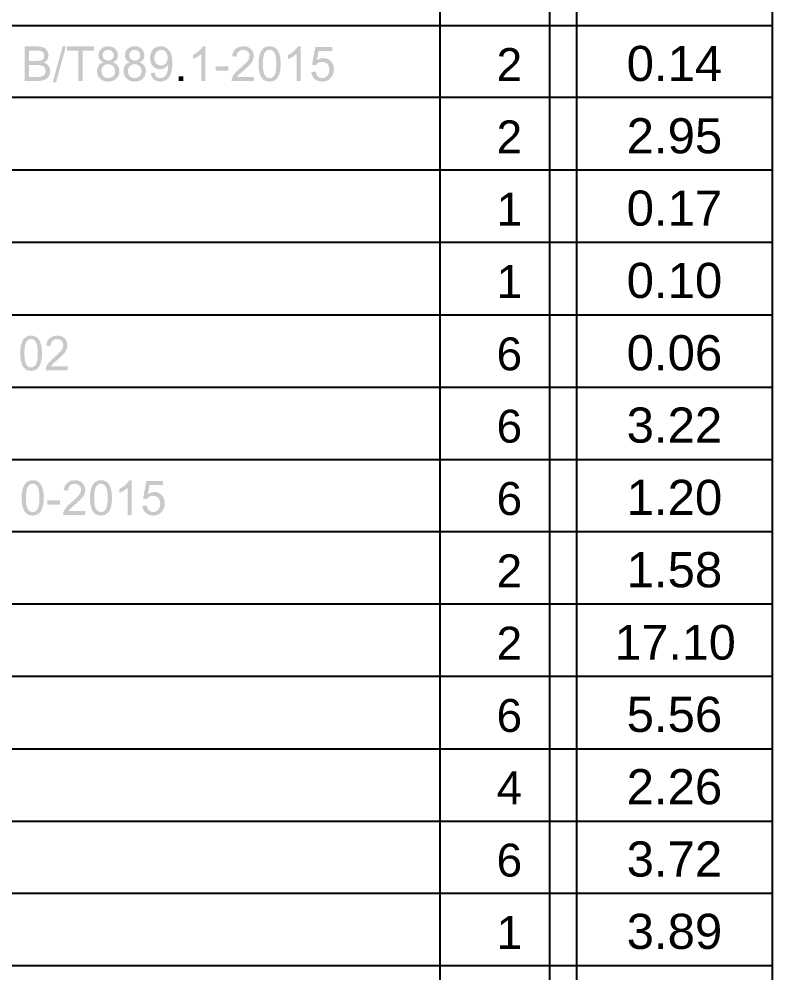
# Model space of a CAD drawing. Extents: x 3 to 592, y 5 to 207.
# Drawn here: x 435.48 to 474.67, y 56.63 to 105.38 of the extents above; entities that cross this region are included whole.
import ezdxf

# ---------------------------------------------------------------- set-up
doc = ezdxf.new("R2010")
doc.units = 0
doc.layers.get('0').update_dxf_attribs({"linetype": 'CONTINUOUS'})
picture_1 = doc.add_image_def('image5.jpg', size_in_pixel=(760, 1236))

msp = doc.modelspace()

# ---------------------------------------------------------------- hatches: boundary and pattern name
h = msp.add_hatch(color=7)
h.paths.add_polyline_path([(436.747428, 103.158757), (436.890744, 103.09206), (436.992719, 102.993944), (437.053491, 102.871505), (437.073748, 102.732117), (437.055213, 102.58949), (436.999885, 102.459265), (436.910932, 102.351503), (436.790974, 102.276813), (436.631673, 102.232922), (436.424416, 102.218384), (435.758548, 102.218384), (435.758548, 103.986132), (436.411738, 103.986132), (436.558404, 103.977355), (436.681765, 103.95106), (436.781871, 103.907299), (436.858774, 103.846123), (436.95627, 103.698122), (436.988861, 103.535237), (436.973702, 103.423685), (436.928778, 103.320815), (436.853193, 103.231104)])
h.paths.add_polyline_path([(435.988956, 103.245849), (436.366539, 103.245849), (436.561669, 103.259079), (436.635738, 103.283125), (436.701126, 103.329083), (436.746533, 103.401292), (436.76176, 103.504921), (436.746464, 103.614061), (436.700575, 103.690129), (436.633327, 103.738085), (436.554503, 103.762889), (436.45742, 103.772811), (436.336773, 103.776119), (435.988956, 103.776119)])
h.paths.add_polyline_path([(435.988956, 102.428397), (436.42166, 102.428397), (436.529268, 102.433375), (436.618995, 102.448379), (436.690946, 102.473511), (436.745223, 102.508875), (436.812954, 102.605199), (436.835623, 102.732117), (436.811369, 102.859448), (436.73916, 102.955359), (436.681188, 102.99049), (436.604043, 103.015648), (436.507779, 103.030781), (436.392446, 103.035836), (435.988956, 103.035836)])
h = msp.add_hatch(color=7)
h.dxf.hatch_style = 2
h.paths.add_polyline_path([(437.875664, 103.986132), (437.371853, 102.159404), (437.199874, 102.159404), (437.703685, 103.986132)])
h = msp.add_hatch(color=7)
h.dxf.hatch_style = 2
h.paths.add_polyline_path([(439.308019, 103.776119), (438.731999, 103.776119), (438.731999, 102.218384), (438.50104, 102.218384), (438.50104, 103.776119), (437.92943, 103.776119), (437.92943, 103.986132), (439.308019, 103.986132)])
h = msp.add_hatch(color=7)
h.paths.add_polyline_path([(440.283528, 103.174743), (440.426137, 103.106435), (440.528129, 103.008207), (440.5894, 102.880109), (440.609847, 102.722195), (440.599822, 102.612839), (440.569746, 102.51294), (440.51962, 102.422446), (440.449443, 102.341305), (440.363557, 102.274109), (440.266302, 102.226239), (440.157678, 102.197593), (440.037686, 102.188067), (439.916341, 102.197688), (439.806933, 102.226583), (439.709411, 102.274806), (439.623723, 102.342408), (439.553633, 102.424349), (439.503696, 102.516316), (439.47381, 102.618205), (439.463871, 102.729912), (439.486195, 102.886595), (439.553167, 103.022607), (439.65845, 103.12348), (439.795151, 103.174743), (439.680843, 103.232267), (439.599194, 103.309722), (439.550205, 103.411464), (439.533875, 103.537442), (439.568257, 103.716725), (439.671679, 103.863762), (439.830704, 103.96174), (440.032725, 103.9944), (440.140617, 103.985933), (440.237708, 103.960569), (440.323947, 103.918358), (440.399283, 103.859352), (440.503738, 103.709973), (440.53874, 103.532481), (440.522738, 103.412704), (440.474799, 103.313856), (440.395028, 103.235988)])
h.paths.add_polyline_path([(440.037686, 103.260181), (440.147998, 103.279611), (440.238879, 103.337902), (440.299651, 103.42527), (440.319908, 103.532481), (440.299237, 103.64238), (440.237226, 103.733675), (440.145379, 103.795204), (440.03493, 103.815806), (439.923308, 103.795549), (439.833185, 103.734777), (439.773654, 103.646721), (439.75381, 103.544608), (439.774136, 103.426855), (439.83539, 103.3368), (439.926822, 103.279267)])
h.paths.add_polyline_path([(440.037686, 102.366661), (440.175765, 102.39119), (440.28904, 102.465329), (440.364694, 102.579086), (440.389912, 102.722195), (440.363936, 102.865993), (440.286284, 102.981266), (440.170873, 103.057196), (440.032725, 103.08269), (439.891751, 103.056645), (439.779717, 102.97851), (439.706819, 102.863582), (439.682703, 102.727156), (439.707577, 102.586114), (439.782473, 102.47029), (439.89623, 102.39243)])
h = msp.add_hatch(color=7)
h.paths.add_polyline_path([(441.635703, 103.174743), (441.778313, 103.106435), (441.880305, 103.008207), (441.941576, 102.880109), (441.962023, 102.722195), (441.951998, 102.612839), (441.921922, 102.51294), (441.871796, 102.422446), (441.801619, 102.341305), (441.715733, 102.274109), (441.618478, 102.226239), (441.509854, 102.197593), (441.389861, 102.188067), (441.268516, 102.197688), (441.159109, 102.226583), (441.061587, 102.274806), (440.975899, 102.342408), (440.905808, 102.424349), (440.855872, 102.516316), (440.825985, 102.618205), (440.816046, 102.729912), (440.83837, 102.886595), (440.905343, 103.022607), (441.010625, 103.12348), (441.147327, 103.174743), (441.033018, 103.232267), (440.95137, 103.309722), (440.90238, 103.411464), (440.886051, 103.537442), (440.920433, 103.716725), (441.023854, 103.863762), (441.18288, 103.96174), (441.3849, 103.9944), (441.492792, 103.985933), (441.589884, 103.960569), (441.676123, 103.918358), (441.751459, 103.859352), (441.855914, 103.709973), (441.890916, 103.532481), (441.874914, 103.412704), (441.826975, 103.313856), (441.747204, 103.235988)])
h.paths.add_polyline_path([(441.389861, 103.260181), (441.500173, 103.279611), (441.591055, 103.337902), (441.651826, 103.42527), (441.672084, 103.532481), (441.651413, 103.64238), (441.589401, 103.733675), (441.497555, 103.795204), (441.387105, 103.815806), (441.275484, 103.795549), (441.18536, 103.734777), (441.125829, 103.646721), (441.105985, 103.544608), (441.126312, 103.426855), (441.187565, 103.3368), (441.278998, 103.279267)])
h.paths.add_polyline_path([(441.389861, 102.366661), (441.527941, 102.39119), (441.641216, 102.465329), (441.71687, 102.579086), (441.742088, 102.722195), (441.716112, 102.865993), (441.638459, 102.981266), (441.523049, 103.057196), (441.3849, 103.08269), (441.243927, 103.056645), (441.131893, 102.97851), (441.058994, 102.863582), (441.034879, 102.727156), (441.059752, 102.586114), (441.134649, 102.47029), (441.248406, 102.39243)])
h = msp.add_hatch(color=7)
h.paths.add_polyline_path([(443.09702, 103.050168), (443.022261, 102.956255), (442.923938, 102.882599), (442.809492, 102.834505), (442.686364, 102.818658), (442.582908, 102.828597), (442.487513, 102.858483), (442.40018, 102.90842), (442.320909, 102.97851), (442.255159, 103.064491), (442.208323, 103.162823), (442.180297, 103.273453), (442.170978, 103.396331), (442.180504, 103.52181), (442.20915, 103.635352), (442.257019, 103.737008), (442.324216, 103.82683), (442.406183, 103.899987), (442.499158, 103.95237), (442.603191, 103.983875), (442.718335, 103.9944), (442.835106, 103.982411), (442.94392, 103.946444), (443.044671, 103.886499), (443.137258, 103.802577), (443.21467, 103.689199), (443.269963, 103.540887), (443.30314, 103.357643), (443.314198, 103.139465), (443.304078, 102.915284), (443.273753, 102.721437), (443.223274, 102.557872), (443.152692, 102.424539), (443.063085, 102.321082), (442.956322, 102.247185), (442.832402, 102.202847), (442.691325, 102.188067), (442.51094, 102.215352), (442.362801, 102.297208), (442.25683, 102.434529), (442.202948, 102.628488), (442.406898, 102.645025), (442.443184, 102.523163), (442.503292, 102.436183), (442.587275, 102.384033), (442.695184, 102.366661), (442.788193, 102.378039), (442.869574, 102.412205), (442.939277, 102.469213), (442.99725, 102.549113), (443.042914, 102.648952), (443.07566, 102.765741), (443.095383, 102.89948)])
h.paths.add_polyline_path([(442.737076, 103.008276), (442.877774, 103.036388), (442.986225, 103.120724), (443.055196, 103.248399), (443.078278, 103.406253), (443.054438, 103.566588), (442.983469, 103.698397), (442.875982, 103.786454), (442.742037, 103.815806), (442.604853, 103.784525), (442.491234, 103.691231), (442.414615, 103.553221), (442.389259, 103.389165), (442.414202, 103.236617), (442.48958, 103.11466), (442.601546, 103.034803)])
h = msp.add_hatch(color=7)
h.dxf.hatch_style = 2
h.paths.add_polyline_path([(445.006221, 102.218384), (444.792349, 102.218384), (444.792349, 103.601383), (444.605074, 103.458687), (444.364055, 103.339556), (444.364055, 103.549569), (444.533846, 103.644654), (444.674389, 103.750487), (444.78558, 103.867069), (444.867314, 103.9944), (445.006221, 103.9944)])
h = msp.add_hatch(color=7)
h.dxf.hatch_style = 2
h.paths.add_polyline_path([(447.48464, 102.218384), (446.331498, 102.218384), (446.357129, 102.368453), (446.434024, 102.521001), (446.496458, 102.60234), (446.581267, 102.693394), (446.688504, 102.794163), (446.818221, 102.904647), (447.125799, 103.197894), (447.227498, 103.352096), (447.261398, 103.507125), (447.237902, 103.62922), (447.167691, 103.728163), (447.062202, 103.793895), (446.932322, 103.815806), (446.800031, 103.793206), (446.69089, 103.725958), (446.617647, 103.614337), (446.592774, 103.458067), (446.372839, 103.483423), (446.391218, 103.600117), (446.426445, 103.702187), (446.478414, 103.789684), (446.547023, 103.862659), (446.721207, 103.961396), (446.936732, 103.9944), (447.057853, 103.985322), (447.164866, 103.958157), (447.25772, 103.913009), (447.336363, 103.849981), (447.443781, 103.691231), (447.479679, 103.502716), (447.4495, 103.331288), (447.358963, 103.158206), (447.283714, 103.063647), (447.178647, 102.954463), (447.043711, 102.830707), (446.878855, 102.692429), (446.721689, 102.549665), (446.628603, 102.428397), (447.48464, 102.428397)])
h = msp.add_hatch(color=7)
h.paths.add_polyline_path([(448.284498, 103.9944), (448.417436, 103.980267), (448.532648, 103.937874), (448.630136, 103.867227), (448.709898, 103.768333), (448.771936, 103.641197), (448.816249, 103.485826), (448.842836, 103.302227), (448.851699, 103.090407), (448.842509, 102.876466), (448.814974, 102.691878), (448.769145, 102.536642), (448.705075, 102.410758), (448.623625, 102.313176), (448.526413, 102.243602), (448.413388, 102.201934), (448.284498, 102.188067), (448.151584, 102.202151), (448.036434, 102.244412), (447.939035, 102.314862), (447.859373, 102.413514), (447.797437, 102.540382), (447.753213, 102.695478), (447.726688, 102.878815), (447.717849, 103.090407), (447.726961, 103.304123), (447.754367, 103.488798), (447.800169, 103.644326), (447.864472, 103.770606), (447.945914, 103.868361), (448.043066, 103.938314), (448.155927, 103.980361)])
h.paths.add_polyline_path([(448.284498, 102.366661), (448.365217, 102.377212), (448.435393, 102.408898), (448.495028, 102.461772), (448.54412, 102.535884), (448.58255, 102.634078), (448.610128, 102.759195), (448.626751, 102.911288), (448.632315, 103.090407), (448.622531, 103.32929), (448.59373, 103.511535), (448.545292, 103.645549), (448.477423, 103.74029), (448.389505, 103.796858), (448.281742, 103.815806), (448.201041, 103.804971), (448.130985, 103.772536), (448.071677, 103.718603), (448.023222, 103.643276), (447.985283, 103.544177), (447.958248, 103.418931), (447.942064, 103.26764), (447.936681, 103.090407), (447.946327, 102.853522), (447.975818, 102.672034), (448.024256, 102.537262), (448.092124, 102.442178), (448.178596, 102.385402)])
h = msp.add_hatch(color=7)
h.dxf.hatch_style = 2
h.paths.add_polyline_path([(449.872594, 102.218384), (449.658722, 102.218384), (449.658722, 103.601383), (449.471447, 103.458687), (449.230428, 103.339556), (449.230428, 103.549569), (449.40022, 103.644654), (449.540762, 103.750487), (449.651953, 103.867069), (449.733688, 103.9944), (449.872594, 103.9944)])
h = msp.add_hatch(color=7)
h.dxf.hatch_style = 2
h.paths.add_polyline_path([(450.697808, 103.280576), (450.859796, 103.363672), (451.027986, 103.39137), (451.132889, 103.381569), (451.230971, 103.352234), (451.322231, 103.303469), (451.406671, 103.235376), (451.477252, 103.15073), (451.527731, 103.053062), (451.558057, 102.942371), (451.568177, 102.818658), (451.557859, 102.692154), (451.526973, 102.575572), (451.475624, 102.468912), (451.403914, 102.372173), (451.31566, 102.291549), (451.214641, 102.234025), (451.10091, 102.199548), (450.974518, 102.188067), (450.771602, 102.219142), (450.598038, 102.312642), (450.526733, 102.382603), (450.47243, 102.467602), (450.435179, 102.567588), (450.415034, 102.682507), (450.638276, 102.699595), (450.680927, 102.553179), (450.754583, 102.449343), (450.854215, 102.387332), (450.974518, 102.366661), (451.121554, 102.397736), (451.237999, 102.491236), (451.313653, 102.630486), (451.338871, 102.798263), (451.312895, 102.964041), (451.235243, 103.090958), (451.117351, 103.171573), (450.970108, 103.198445), (450.872844, 103.187808), (450.787725, 103.155932), (450.714697, 103.102869), (450.653711, 103.028671), (450.451966, 103.052924), (450.62174, 103.961878), (451.484943, 103.961878), (451.484943, 103.752416), (450.792066, 103.752416)])
h = msp.add_hatch(color=7)
h.dxf.hatch_style = 2
h.paths.add_polyline_path([(446.1787, 102.749204), (445.524959, 102.749204), (445.524959, 102.966935), (446.1787, 102.966935)])
h = msp.add_hatch(color=7)
h.dxf.hatch_style = 2
h.paths.add_polyline_path([(443.878136, 102.218384), (443.634499, 102.218384), (443.634499, 102.465329), (443.878136, 102.465329)])
h = msp.add_hatch(color=7)
h.paths.add_polyline_path([(436.094535, 89.207366), (436.224784, 89.193234), (436.337708, 89.150841), (436.433294, 89.080194), (436.51153, 88.981299), (436.572402, 88.854163), (436.615899, 88.698793), (436.642006, 88.515194), (436.650712, 88.303373), (436.64172, 88.089433), (436.614745, 87.904845), (436.569786, 87.749609), (436.506844, 87.623725), (436.427151, 87.526143), (436.331903, 87.456569), (436.221048, 87.414901), (436.094535, 87.401034), (435.964311, 87.415118), (435.85145, 87.457379), (435.755951, 87.527829), (435.677817, 87.626481), (435.617045, 87.753349), (435.573637, 87.908445), (435.547592, 88.091782), (435.53891, 88.303373), (435.547902, 88.51709), (435.574877, 88.701764), (435.619836, 88.857293), (435.682778, 88.983573), (435.762463, 89.081328), (435.857651, 89.15128), (435.968342, 89.193328)])
h.paths.add_polyline_path([(436.094535, 87.579628), (436.173704, 87.590178), (436.242537, 87.621865), (436.301034, 87.674738), (436.349197, 87.748851), (436.386903, 87.847045), (436.413965, 87.972162), (436.430277, 88.124254), (436.435738, 88.303373), (436.426229, 88.542256), (436.397704, 88.724502), (436.350162, 88.858516), (436.283602, 88.953256), (436.197613, 89.009825), (436.091779, 89.028773), (436.012628, 89.017938), (435.943916, 88.985502), (435.885745, 88.931569), (435.83822, 88.856242), (435.801005, 88.757144), (435.774486, 88.631898), (435.758613, 88.480606), (435.753333, 88.303373), (435.762842, 88.066489), (435.791367, 87.885001), (435.838909, 87.750229), (435.905469, 87.655144), (435.9907, 87.598369)])
h = msp.add_hatch(color=7)
h.dxf.hatch_style = 2
h.paths.add_polyline_path([(437.961478, 87.431351), (436.830935, 87.431351), (436.855878, 87.581419), (436.931257, 87.733968), (436.992648, 87.815307), (437.075951, 87.906361), (437.181164, 88.00713), (437.308288, 88.117614), (437.609803, 88.41086), (437.709297, 88.565063), (437.742645, 88.720092), (437.719632, 88.842186), (437.651144, 88.941129), (437.547446, 89.006862), (437.420185, 89.028773), (437.290373, 89.006173), (437.183713, 88.938925), (437.111711, 88.827304), (437.087251, 88.671034), (436.871725, 88.69639), (436.889812, 88.813084), (436.924229, 88.915153), (436.974975, 89.00265), (437.042051, 89.075626), (437.213065, 89.174362), (437.424594, 89.207366), (437.543261, 89.198289), (437.647974, 89.171124), (437.738839, 89.125976), (437.815957, 89.062948), (437.921377, 88.904198), (437.956517, 88.715682), (437.926889, 88.544254), (437.838557, 88.371173), (437.764763, 88.276614), (437.661617, 88.16743), (437.529118, 88.043673), (437.367268, 87.905396), (437.213203, 87.762631), (437.121977, 87.641364), (437.961478, 87.641364)])
h = msp.add_hatch(color=7)
h.paths.add_polyline_path([(436.175495, 81.81385), (436.307475, 81.799717), (436.42188, 81.757324), (436.518701, 81.686677), (436.597933, 81.587783), (436.659569, 81.460647), (436.703602, 81.305276), (436.730027, 81.121677), (436.738837, 80.909857), (436.729742, 80.695916), (436.702457, 80.511328), (436.656981, 80.356092), (436.593316, 80.230208), (436.512606, 80.132626), (436.416031, 80.063052), (436.303644, 80.021384), (436.175495, 80.007517), (436.04372, 80.021601), (435.929515, 80.063862), (435.83288, 80.134312), (435.753815, 80.232964), (435.69232, 80.359832), (435.648395, 80.514928), (435.62204, 80.698265), (435.613255, 80.909857), (435.62235, 81.123573), (435.649636, 81.308248), (435.695111, 81.463776), (435.758776, 81.590056), (435.839391, 81.687811), (435.935716, 81.757764), (436.047751, 81.799811)])
h.paths.add_polyline_path([(436.175495, 80.186111), (436.25549, 80.196662), (436.32515, 80.228348), (436.384474, 80.281222), (436.433464, 80.355334), (436.471808, 80.453528), (436.499196, 80.578645), (436.515629, 80.730738), (436.521107, 80.909857), (436.511323, 81.14874), (436.482522, 81.330985), (436.434153, 81.464999), (436.366767, 81.55974), (436.27995, 81.616308), (436.17329, 81.635256), (436.09308, 81.624421), (436.023566, 81.591986), (435.964698, 81.538053), (435.916424, 81.462726), (435.878803, 81.363627), (435.851932, 81.238381), (435.835809, 81.08709), (435.830434, 80.909857), (435.840012, 80.672972), (435.869019, 80.491484), (435.916906, 80.356712), (435.984223, 80.261628), (436.070557, 80.204852)])
h = msp.add_hatch(color=7)
h.dxf.hatch_style = 2
h.paths.add_polyline_path([(438.870771, 80.037834), (437.725897, 80.037834), (437.751253, 80.187903), (437.827872, 80.340451), (437.889875, 80.42179), (437.974151, 80.512844), (438.080647, 80.613613), (438.209313, 80.724097), (438.514686, 81.017344), (438.615421, 81.171546), (438.649183, 81.326575), (438.626032, 81.44867), (438.556578, 81.547613), (438.451641, 81.613345), (438.322312, 81.635256), (438.190847, 81.612656), (438.082533, 81.545408), (438.009773, 81.433787), (437.984968, 81.277517), (437.766687, 81.302873), (437.784972, 81.419567), (437.819948, 81.521637), (437.871564, 81.609134), (437.939769, 81.682109), (438.112574, 81.780846), (438.326722, 81.81385), (438.447024, 81.804772), (438.553271, 81.777607), (438.645462, 81.732459), (438.723597, 81.669431), (438.830257, 81.510681), (438.86581, 81.322166), (438.835769, 81.150738), (438.746196, 80.977656), (438.671464, 80.883097), (438.56712, 80.773913), (438.433115, 80.650157), (438.269395, 80.511879), (438.113057, 80.369115), (438.020797, 80.247847), (438.870771, 80.247847)])
h = msp.add_hatch(color=7)
h.paths.add_polyline_path([(439.664978, 81.81385), (439.796959, 81.799717), (439.911363, 81.757324), (440.008184, 81.686677), (440.087416, 81.587783), (440.149052, 81.460647), (440.193085, 81.305276), (440.21951, 81.121677), (440.22832, 80.909857), (440.219225, 80.695916), (440.19194, 80.511328), (440.146465, 80.356092), (440.082799, 80.230208), (440.002089, 80.132626), (439.905515, 80.063052), (439.793127, 80.021384), (439.664978, 80.007517), (439.533203, 80.021601), (439.418998, 80.063862), (439.322363, 80.134312), (439.243298, 80.232964), (439.181803, 80.359832), (439.137878, 80.514928), (439.111524, 80.698265), (439.102739, 80.909857), (439.111834, 81.123573), (439.139119, 81.308248), (439.184594, 81.463776), (439.248259, 81.590056), (439.328875, 81.687811), (439.425199, 81.757764), (439.537234, 81.799811)])
h.paths.add_polyline_path([(439.664978, 80.186111), (439.744973, 80.196662), (439.814633, 80.228348), (439.873958, 80.281222), (439.922947, 80.355334), (439.961291, 80.453528), (439.988679, 80.578645), (440.005112, 80.730738), (440.01059, 80.909857), (440.000806, 81.14874), (439.972005, 81.330985), (439.923636, 81.464999), (439.85625, 81.55974), (439.769433, 81.616308), (439.662773, 81.635256), (439.582563, 81.624421), (439.513049, 81.591986), (439.454181, 81.538053), (439.405907, 81.462726), (439.368286, 81.363627), (439.341415, 81.238381), (439.325292, 81.08709), (439.319917, 80.909857), (439.329495, 80.672972), (439.358502, 80.491484), (439.406389, 80.356712), (439.473706, 80.261628), (439.56004, 80.204852)])
h = msp.add_hatch(color=7)
h.dxf.hatch_style = 2
h.paths.add_polyline_path([(441.242462, 80.037834), (441.030244, 80.037834), (441.030244, 81.420833), (440.84414, 81.278137), (440.604706, 81.159006), (440.604706, 81.369019), (440.773283, 81.464104), (440.912766, 81.569937), (441.023208, 81.686519), (441.104658, 81.81385), (441.242462, 81.81385)])
h = msp.add_hatch(color=7)
h.dxf.hatch_style = 2
h.paths.add_polyline_path([(442.061474, 81.100026), (442.22236, 81.183122), (442.389447, 81.21082), (442.493609, 81.201019), (442.591054, 81.171684), (442.681677, 81.122919), (442.765376, 81.054826), (442.835552, 80.97018), (442.885678, 80.872512), (442.915754, 80.761821), (442.925779, 80.638108), (442.915556, 80.511604), (442.88492, 80.395022), (442.833924, 80.288362), (442.76262, 80.191623), (442.674873, 80.110999), (442.574517, 80.053475), (442.461553, 80.018998), (442.335979, 80.007517), (442.134648, 80.038592), (441.962255, 80.132092), (441.891674, 80.202053), (441.837887, 80.287052), (441.800947, 80.387038), (441.780905, 80.501957), (442.002494, 80.519045), (442.045075, 80.372629), (442.118249, 80.268793), (442.216572, 80.206782), (442.335979, 80.186111), (442.481982, 80.217186), (442.597806, 80.310686), (442.672978, 80.449936), (442.698127, 80.617713), (442.672496, 80.783491), (442.595601, 80.910408), (442.478261, 80.991023), (442.331569, 81.017895), (442.235356, 81.007258), (442.150977, 80.975382), (442.078484, 80.922319), (442.017928, 80.848121), (441.817285, 80.872374), (441.985957, 81.781328), (442.843097, 81.781328), (442.843097, 81.571866), (442.154629, 81.571866)])
h = msp.add_hatch(color=7)
h.dxf.hatch_style = 2
h.paths.add_polyline_path([(437.573834, 80.568654), (436.925053, 80.568654), (436.925053, 80.786385), (437.573834, 80.786385)])

# ---------------------------------------------------------------- linework, layer by layer
at = {"color": 7}
for points in [[(456.984793, 204.893333), (456.984793, 8.925278)], [(463.969793, 204.893333), (463.969793, 8.925278)], [(473.988681, 5.221111), (473.988681, 204.893333)], [(302.115348, 105.057222), (473.988681, 105.057222)], [(302.115348, 101.388333), (473.988681, 101.388333)], [(302.115348, 97.684167), (473.988681, 97.684167)], [(302.115348, 93.98), (473.988681, 93.98)], [(302.115348, 90.275833), (473.988681, 90.275833)], [(302.115348, 86.571667), (473.988681, 86.571667)], [(302.115348, 82.8675), (473.988681, 82.8675)], [(302.115348, 79.198611), (473.988681, 79.198611)], [(302.115348, 75.494444), (473.988681, 75.494444)], [(302.115348, 71.790278), (473.988681, 71.790278)], [(302.115348, 68.086111), (473.988681, 68.086111)], [(302.115348, 64.381944), (473.988681, 64.381944)], [(302.115348, 60.713056), (473.988681, 60.713056)], [(302.115348, 57.008889), (473.988681, 57.008889)]]:
    msp.add_lwpolyline(points, dxfattribs=at)

# ---------------------------------------------------------------- texts
at = {"color": 7, "attachment_point": 1}
for s, insert, char_height in [('{\\fArialUnicodeMS|b0|i0|c0;2}', (459.88353, 103.899408), 1.681031), ('{\\fArialUnicodeMS|b0|i0|c0;0.14}', (466.531273, 104.015475), 1.797098), ('{\\fArialUnicodeMS|b0|i0|c0;2}', (459.88353, 100.202648), 1.681031), ('{\\fArialUnicodeMS|b0|i0|c0;2.95}', (466.531273, 100.318715), 1.797098), ('{\\fArialUnicodeMS|b0|i0|c0;0.17}', (466.531273, 96.621973), 1.797098), ('{\\fArialUnicodeMS|b0|i0|c0;1}', (459.88353, 96.505906), 1.681031), ('{\\fArialUnicodeMS|b0|i0|c0;1}', (459.88353, 92.809146), 1.681031), ('{\\fArialUnicodeMS|b0|i0|c0;0.10}', (466.531273, 92.925213), 1.797098), ('{\\fArialUnicodeMS|b0|i0|c0;0.06}', (466.531273, 89.228453), 1.797098), ('{\\fArialUnicodeMS|b0|i0|c0;6}', (459.88353, 89.112387), 1.681031), ('{\\fArialUnicodeMS|b0|i0|c0;6}', (459.88353, 85.415627), 1.681031), ('{\\fArialUnicodeMS|b0|i0|c0;3.22}', (466.531273, 85.531694), 1.797098), ('{\\fArialUnicodeMS|b0|i0|c0;6}', (459.88353, 81.718867), 1.681031), ('{\\fArialUnicodeMS|b0|i0|c0;1.20}', (466.531273, 81.834934), 1.797098), ('{\\fArialUnicodeMS|b0|i0|c0;2}', (459.88353, 78.022107), 1.681031), ('{\\fArialUnicodeMS|b0|i0|c0;1.58}', (466.531273, 78.138174), 1.797098), ('{\\fArialUnicodeMS|b0|i0|c0;2}', (459.88353, 74.325348), 1.681031), ('{\\fArialUnicodeMS|b0|i0|c0;17.10}', (465.913912, 74.416278), 1.771961), ('{\\fArialUnicodeMS|b0|i0|c0;5.56}', (466.531273, 70.744655), 1.797098), ('{\\fArialUnicodeMS|b0|i0|c0;6}', (459.88353, 70.628588), 1.681031), ('{\\fArialUnicodeMS|b0|i0|c0;4}', (459.88353, 66.931828), 1.681031), ('{\\fArialUnicodeMS|b0|i0|c0;2.26}', (466.531273, 67.047895), 1.797098), ('{\\fArialUnicodeMS|b0|i0|c0;6}', (459.88353, 63.235069), 1.681031), ('{\\fArialUnicodeMS|b0|i0|c0;3.72}', (466.531273, 63.351135), 1.797098), ('{\\fArialUnicodeMS|b0|i0|c0;1}', (459.88353, 59.538309), 1.681031), ('{\\fArialUnicodeMS|b0|i0|c0;3.89}', (466.531273, 59.654376), 1.797098)]:
    msp.add_mtext(s, dxfattribs=dict(at, insert=insert, char_height=char_height))

# ---------------------------------------------------------------- pictures from other files: only their frames are drawn
image = msp.add_image(picture_1, insert=(462.612373, 26.904439), size_in_units=(110.2152, 179.750244))
image.dxf.flags = 7

doc.saveas('drawing.dxf')
